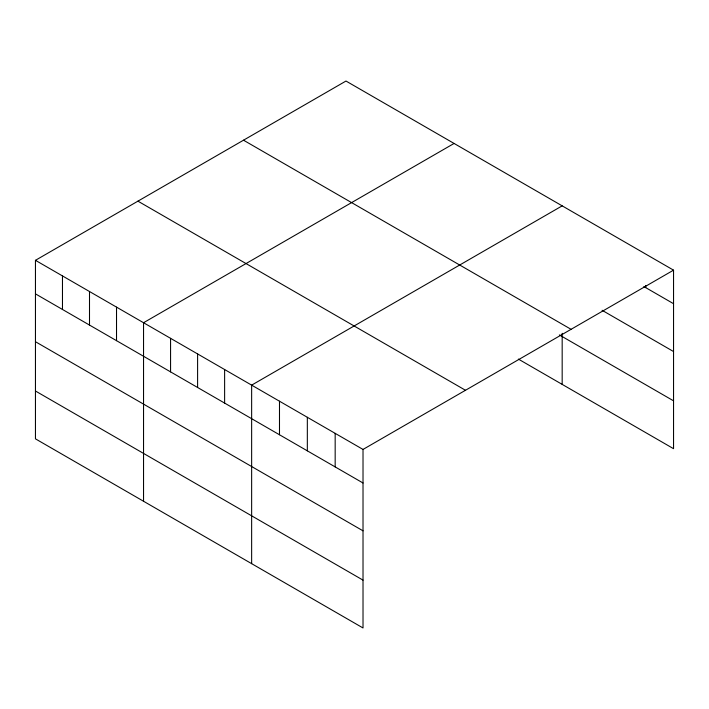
<?xml version="1.0" encoding="UTF-8"?>
<svg xmlns="http://www.w3.org/2000/svg" width="709" height="709" viewBox="0 0 709 709"><rect width="100%" height="100%" fill="white"/><g stroke="black" fill="none" stroke-linecap="round" stroke-linejoin="round"><path stroke-width="1.06" d="M673.55 270.156L363.017 449.435L363.017 627.961L35.45 438.844L35.45 260.318L345.983 81.039L673.55 270.156L673.55 448.682L518.376 359.091M454.079 143.448L143.546 322.728L143.546 501.254M562.175 205.858L251.642 385.138L251.642 563.664M643.852 286.551L673.55 303.7M602.083 310.285L673.55 351.54M243.506 140.196L571.073 329.322M559.383 334.923L673.55 400.833M137.927 201.152L465.494 390.278M35.45 260.318L363.017 449.435M35.45 293.863L363.017 482.989M35.45 341.711L363.017 530.828M35.45 391.005L363.017 580.122M645.704 285.461L645.704 287.624M562.175 333.319L562.175 384.375M335.171 433.367L335.171 466.912M307.334 417.291L307.334 450.835M279.488 401.214L279.488 434.759M224.62 369.54L224.62 403.084M197.598 353.933L197.598 387.477M170.568 338.335L170.568 371.879M116.524 307.13L116.524 340.674M89.502 291.523L89.502 325.068M62.472 275.925L62.472 309.47"/></g></svg>
